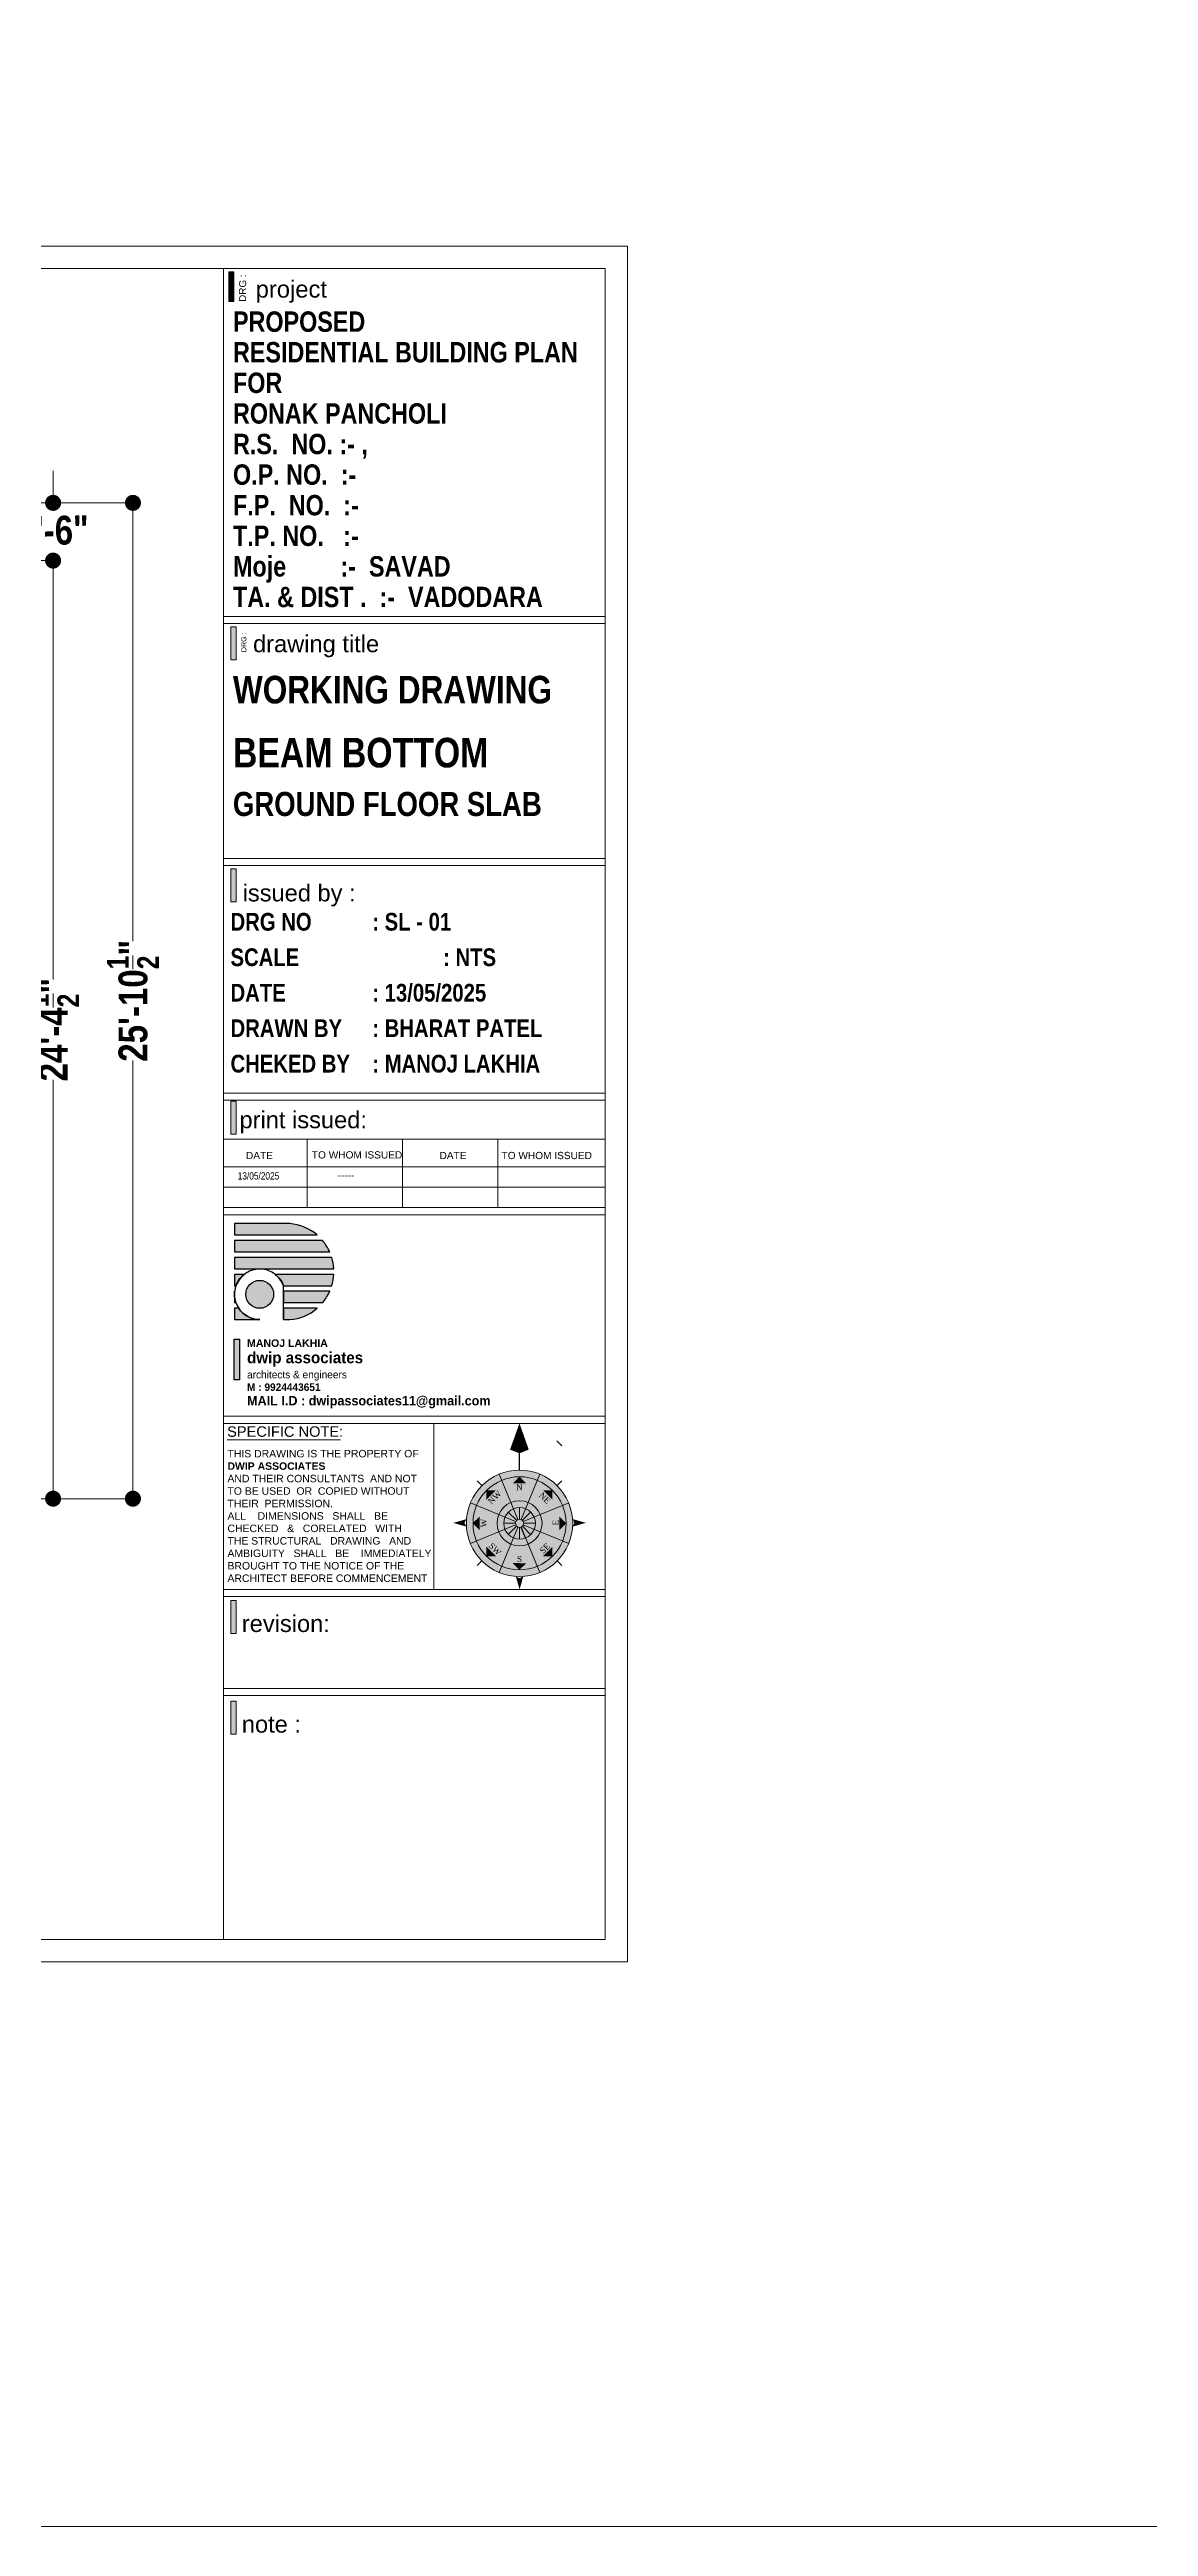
# Model space of a CAD drawing. Header units: millimetres. Extents: x 56222 to 3066687, y -650199 to -121287.
# Drawn here: x 148553 to 148896, y -176352 to -175580 of the extents above; entities that cross this region are included whole.
import ezdxf
from ezdxf.enums import TextEntityAlignment as Align

# ---------------------------------------------------------------- set-up
doc = ezdxf.new("R2010")
doc.units = ezdxf.units.MM
doc.header["$MEASUREMENT"] = 0
doc.header["$PDMODE"] = 35
doc.layers.get('Defpoints').update_dxf_attribs({"color": 220})
for name, color, linetype, lineweight in [('plot boundary', 26, 'Continuous', 30), ('SECTION', 7, 'Continuous', 9), ('STAIRCASE', 45, 'Continuous', 25), ('X_SHEET', 7, 'Continuous', 9), ('XX~SLAB ( BEAM )~ ( DIM )', 7, 'Continuous', 9)]:
    doc.layers.add(name, color=color, linetype=linetype, lineweight=lineweight)
doc.styles.add("AR_0'-0", font='arial.ttf')
doc.styles.add('AR_6', font='arial.ttf', dxfattribs={"height": 6})
doc.styles.add("Cn_BT_0'-0", font='swissc.ttf')
doc.styles.add('Cn_BT_9 ( BOLD )', font='swisscb.ttf', dxfattribs={"height": 9})
doc.styles.add('DUTCH801', font='dutcheb.ttf', dxfattribs={"height": 6.5})
doc.styles.add('KATHA', font='swissc.ttf')
doc.styles.get("Standard").update_dxf_attribs({"font": 'arial.ttf', "height": 6})
doc.dimstyles.new('Cn_BT_9 ( BOLD )', dxfattribs={"dimtxt": 9, "dimasz": 5, "dimexe": 1.5, "dimexo": 0, "dimgap": 0.09, "dimtad": 0, "dimzin": 3, "dimdsep": 46, "dimlunit": 4, "dimtxsty": 'Cn_BT_9 ( BOLD )', "dimblk": 'DOT', "dimcen": 0.09, "dimdle": 1.5, "dimclrd": 251, "dimclre": 251, "dimclrt": 5, "dimadec": 0, "dimazin": 0, "dimtfac": 0.75, "dimtofl": 0, "dimtmove": 0, "dimatfit": 3, "dimfxl": 0, "dimtolj": 1, "dimtzin": 0, "dimlwd": 15, "dimlwe": 15, "dimarcsym": 0})

# ---------------------------------------------------------------- blocks, each defined once
blk = doc.blocks.new('NORTH')
h = blk.add_hatch(color=9)
h.set_gradient(color1=(201, 201, 201), color2=(237, 237, 237), one_color=1, tint=0.93, name='SPHERICAL')
edge = h.paths.add_edge_path()
edge.add_arc((329168.4, -156620.1), 24.1, 0, 360)
at = {"layer": 'X_SHEET'}
for color, points in [(224, [(329168.4, -156574.8), (329168.4, -156588.4), (329164.1, -156586.7)]), (230, [(329172.6, -156586.7), (329168.4, -156588.4), (329168.4, -156574.8)]), (47, [(329153.4, -156609.4), (329153.4, -156605.1), (329157.7, -156605.1)]), (47, [(329165.3, -156602), (329168.4, -156598.9), (329171.4, -156602)]), (47, [(329179, -156605.1), (329183.3, -156605.1), (329183.3, -156609.4)]), (224, [(329143.4, -156619.9), (329144.3, -156618.2), (329138.4, -156619.9)]), (230, [(329144.3, -156621.6), (329143.4, -156619.9), (329138.4, -156619.9)]), (47, [(329147.2, -156620), (329150.3, -156617), (329150.3, -156623.1)]), (47, [(329186.5, -156623.1), (329186.5, -156617), (329189.5, -156620.1)]), (224, [(329193.3, -156619.9), (329192.5, -156618.2), (329198.4, -156619.9)]), (230, [(329192.5, -156621.6), (329193.3, -156619.9), (329198.4, -156619.9)]), (47, [(329153.4, -156635), (329153.4, -156630.7), (329157.7, -156635)]), (47, [(329179, -156635), (329183.3, -156630.7), (329183.3, -156635)]), (47, [(329171.4, -156638.2), (329165.3, -156638.1), (329168.3, -156641.2)]), (230, [(329166.7, -156644.1), (329168.4, -156645), (329168.4, -156650.1)]), (224, [(329168.4, -156645), (329170.1, -156644.1), (329168.4, -156650.1)])]:
    blk.add_hatch(color=color, dxfattribs=at).paths.add_polyline_path(points)
at = {"color": 254, "lineweight": 5}
for p, q in [((329185.4, -156582.8), (329187.6, -156585)), ((329166.5, -156620.1), (329161.2, -156620.1)), ((329167, -156618.7), (329163.3, -156615)), ((329168.4, -156618.2), (329168.4, -156612.9)), ((329169.7, -156618.7), (329173.4, -156615)), ((329170.2, -156620.1), (329175.5, -156620.1)), ((329167, -156621.4), (329163.3, -156625.1)), ((329168.4, -156621.9), (329168.4, -156627.2)), ((329169.7, -156621.4), (329173.4, -156625.1))]:
    blk.add_line(p, q, dxfattribs=at)
at = {"color": 250, "lineweight": 9}
for p, q in [((329167.6, -156618.3), (329159.1, -156597.8)), ((329169.1, -156618.3), (329177.6, -156597.8)), ((329151.3, -156603), (329149.2, -156600.9)), ((329185.4, -156603), (329187.6, -156600.9)), ((329146.1, -156610.8), (329166.6, -156619.3)), ((329146.1, -156629.3), (329166.6, -156620.8)), ((329170.1, -156619.3), (329190.7, -156610.8)), ((329170.1, -156620.8), (329190.7, -156629.3)), ((329159.1, -156642.4), (329167.6, -156621.8)), ((329177.6, -156642.4), (329169.1, -156621.8)), ((329151.3, -156637.1), (329149.2, -156639.2)), ((329185.4, -156637.1), (329187.6, -156639.2))]:
    blk.add_line(p, q, dxfattribs=at)
at = {"color": 1}
blk.add_line((329171.1, -156626.7), (329169.1, -156621.8), dxfattribs=at)
at = {"lineweight": 9}
for radius in [24.1, 21.1, 10.2, 7.18, 1.88]:
    blk.add_circle((329168.4, -156620.1), radius, dxfattribs=at)
at = {"layer": 'X_SHEET', "color": 29, "linetype": 'Continuous', "lineweight": 25}
blk.add_line((329168.4, -156595.9), (329168.4, -156588.4), dxfattribs=at)
at = {"layer": 'X_SHEET', "color": 26, "linetype": 'ByBlock', "lineweight": -2, "style": 'DUTCH801'}
for s, rotation, p in [('NW', 44.9141, (329156.2, -156607.4)), ('N', 359.9141, (329168.3, -156602.4)), ('SE', 44.9141, (329178.9, -156630.5)), ('S', 359.9141, (329168.4, -156634.9))]:
    blk.add_text(s, height=2.7, rotation=rotation, dxfattribs=at).set_placement(p, align=Align.TOP_CENTER)
for s, rotation, p in [('NE', 314.9141, (329178.9, -156609.6)), ('W', 89.9141, (329153.5, -156620)), ('E', 89.9141, (329186.1, -156619.8)), ('SW', 314.9141, (329156.3, -156632.7))]:
    blk.add_text(s, height=2.7, rotation=rotation, dxfattribs=at).set_placement(p, align=Align.CENTER)
blk = doc.blocks.new('logo')
at = {"layer": 'STAIRCASE', "linetype": 'Continuous', "ltscale": 15}
h = blk.add_hatch(color=0, dxfattribs=at)
edge = h.paths.add_edge_path()
edge.add_line((52190.2, -8438.8), (52131.5, -8438.8))
edge.add_line((52131.5, -8438.8), (52131.5, -8450.8))
edge.add_line((52131.5, -8450.8), (52219.1, -8450.8))
edge.add_arc((52186.1, -8489.7), 51, 49.5898, 85.3906)
edge = h.paths.add_edge_path()
edge.add_line((52225, -8456.8), (52131.5, -8456.8))
edge.add_line((52131.5, -8456.8), (52131.5, -8468.8))
edge.add_line((52131.5, -8468.8), (52232.6, -8468.8))
edge.add_arc((52186.1, -8489.7), 51, 24.196, 40.1809)
edge = h.paths.add_edge_path()
edge.add_line((52234.8, -8474.7), (52131.5, -8474.7))
edge.add_line((52131.5, -8474.7), (52131.5, -8486.7))
edge.add_line((52131.5, -8486.7), (52237, -8486.7))
edge.add_arc((52186.1, -8489.7), 51, 3.3421, 17.076)
edge = h.paths.add_edge_path()
edge.add_line((52237, -8492.6), (52174.8, -8492.6))
edge.add_arc((52158.3, -8513.7), 26.8, 19.8001, 51.8901, ccw=False)
edge.add_line((52183.5, -8504.6), (52234.8, -8504.6))
edge.add_arc((52186.1, -8489.7), 51, 342.9464, 356.6794)
edge = h.paths.add_edge_path()
edge.add_line((52232.6, -8510.5), (52183.5, -8510.5))
edge.add_line((52183.5, -8510.5), (52183.5, -8522.5))
edge.add_line((52183.5, -8522.5), (52225.1, -8522.5))
edge.add_arc((52186.1, -8489.7), 51, 319.8472, 335.8275)
edge = h.paths.add_edge_path()
edge.add_line((52219.2, -8528.5), (52183.5, -8528.5))
edge.add_line((52183.5, -8528.5), (52183.5, -8540.5))
edge.add_line((52183.5, -8540.5), (52190.4, -8540.5))
edge.add_arc((52186.1, -8489.7), 51, 274.8693, 310.4434)
edge = h.paths.add_edge_path()
edge.add_line((52136, -8528.5), (52131.5, -8528.5))
edge.add_line((52131.5, -8528.5), (52131.5, -8540.5))
edge.add_line((52131.5, -8540.5), (52158.3, -8540.5))
edge.add_arc((52158.3, -8513.7), 26.8, 213.4982, 270, ccw=False)
edge = h.paths.add_edge_path()
edge.add_line((52131.5, -8513.7), (52131.5, -8522.5))
edge.add_line((52131.5, -8522.5), (52133, -8522.5))
edge.add_arc((52158.3, -8513.7), 26.8, 180, 199.307, ccw=False)
edge = h.paths.add_edge_path()
edge.add_line((52131.7, -8510.5), (52131.5, -8510.5))
edge.add_line((52131.5, -8510.5), (52131.5, -8513.7))
edge.add_arc((52158.3, -8513.7), 26.8, 173.2545, 180, ccw=False)
edge = h.paths.add_edge_path()
edge.add_line((52141.8, -8492.6), (52131.5, -8492.6))
edge.add_line((52131.5, -8492.6), (52131.5, -8504.6))
edge.add_line((52131.5, -8504.6), (52133.1, -8504.6))
edge.add_arc((52158.3, -8513.7), 26.8, 128.1099, 160.1999, ccw=False)
edge = h.paths.add_edge_path()
edge.add_arc((52158.3, -8513.7), 14.8, 0, 360)
at = {"layer": 'STAIRCASE', "color": 0, "linetype": 'Continuous', "ltscale": 15}
blk.add_line((52183.5, -8540.5), (52183.5, -8504.6), dxfattribs=at)
for points in [[(52190.2, -8438.8), (52131.5, -8438.8), (52131.5, -8450.8), (52219.1, -8450.8, 0.157494)], [(52225, -8456.8), (52131.5, -8456.8), (52131.5, -8468.8), (52232.6, -8468.8, 0.06986)], [(52234.8, -8474.7), (52131.5, -8474.7), (52131.5, -8486.7), (52237, -8486.7, 0.059998)], [(52141.8, -8492.6), (52131.5, -8492.6), (52131.5, -8504.6), (52133.1, -8504.6, -0.140942)], [(52237, -8492.6), (52174.8, -8492.6, -0.140942), (52183.5, -8504.6), (52234.8, -8504.6, 0.059993)], [(52131.7, -8510.5), (52131.5, -8510.5), (52131.5, -8513.7, -0.029441)], [(52131.5, -8513.7), (52131.5, -8522.5), (52133, -8522.5, -0.084443)], [(52136, -8528.5), (52131.5, -8528.5), (52131.5, -8540.5), (52158.3, -8540.5, -0.251655)], [(52232.6, -8510.5), (52183.5, -8510.5), (52183.5, -8522.5), (52225.1, -8522.5, 0.069841)], [(52219.2, -8528.5), (52183.5, -8528.5), (52183.5, -8540.5), (52190.4, -8540.5, 0.15648)]]:
    blk.add_lwpolyline(points, format="xyb", close=True, dxfattribs=at)
blk.add_circle((52158.3, -8513.7), 14.8, dxfattribs=at)
blk.add_arc((52158.3, -8513.7), 26.8, 19.8001, 270, dxfattribs=at)
blk = doc.blocks.new('_Dot')
at = {"color": 0, "linetype": 'ByBlock', "lineweight": -2}
blk.add_line((-0.5, 0), (-1, 0), dxfattribs=at)
at = {"color": 0, "linetype": 'ByBlock', "const_width": 0.5}
blk.add_lwpolyline([(-0.25, 0, 1), (0.25, 0, 1)], format="xyb", close=True, dxfattribs=at)
blk = doc.blocks.new('*D114')
at = {"layer": 'Defpoints', "color": 0, "transparency": 16777216}
for p in [(148517.19, -175721.44), (148517.19, -175739.44), (148553.87, -175739.44)]:
    blk.add_point(p, dxfattribs=at)
at = {"layer": 'XX~SLAB ( BEAM )~ ( DIM )', "color": 251, "lineweight": 15, "transparency": 16777216}
for p, q in [((148553.87, -175716.44), (148553.87, -175711.44)), ((148517.19, -175721.44), (148555.37, -175721.44)), ((148517.19, -175739.44), (148555.37, -175739.44)), ((148553.87, -175744.44), (148553.87, -175749.44))]:
    blk.add_line(p, q, dxfattribs=at)
at = {"layer": 'XX~SLAB ( BEAM )~ ( DIM )', "color": 251, "lineweight": 15, "transparency": 16777216, "xscale": 5, "yscale": 5, "zscale": 5}
for p, rotation in [((148553.87, -175721.44), 270), ((148553.87, -175739.44), 90)]:
    blk.add_blockref('_Dot', p, dxfattribs=dict(at, rotation=rotation))
at = {"layer": 'XX~SLAB ( BEAM )~ ( DIM )', "color": 5, "transparency": 16777216, "insert": (148553.87, -175730.07), "char_height": 9, "attachment_point": 5, "rotation": 1, "style": 'Cn_BT_9 ( BOLD )'}
blk.add_mtext('\\A1;1\'-6"', dxfattribs=at)
blk = doc.blocks.new('*D113')
at = {"layer": 'Defpoints', "color": 0, "transparency": 16777216}
for p in [(148517.19, -175739.44), (148508.19, -176031.94), (148553.87, -176031.94)]:
    blk.add_point(p, dxfattribs=at)
at = {"layer": 'XX~SLAB ( BEAM )~ ( DIM )', "color": 251, "lineweight": 15, "transparency": 16777216}
for p, q in [((148517.19, -175739.44), (148555.37, -175739.44)), ((148553.87, -175744.44), (148553.87, -175870.07)), ((148553.87, -176026.94), (148553.87, -175901.32)), ((148508.19, -176031.94), (148555.37, -176031.94))]:
    blk.add_line(p, q, dxfattribs=at)
at = {"layer": 'XX~SLAB ( BEAM )~ ( DIM )', "color": 251, "lineweight": 15, "transparency": 16777216, "xscale": 5, "yscale": 5, "zscale": 5}
for p, rotation in [((148553.87, -175739.44), 90), ((148553.87, -176031.94), 270)]:
    blk.add_blockref('_Dot', p, dxfattribs=dict(at, rotation=rotation))
at = {"layer": 'XX~SLAB ( BEAM )~ ( DIM )', "color": 5, "transparency": 16777216, "insert": (148553.87, -175885.69), "char_height": 9, "attachment_point": 5, "rotation": 90, "style": 'Cn_BT_9 ( BOLD )'}
blk.add_mtext('\\A1;24\'-4{\\H0.750000x;\\S1/2;}"', dxfattribs=at)
blk = doc.blocks.new('*D112')
at = {"layer": 'Defpoints', "color": 0, "transparency": 16777216}
for p in [(148517.19, -175721.44), (148517.19, -176031.94), (148578.79, -176031.94)]:
    blk.add_point(p, dxfattribs=at)
at = {"layer": 'XX~SLAB ( BEAM )~ ( DIM )', "color": 251, "lineweight": 15, "transparency": 16777216}
for p, q in [((148517.19, -175721.44), (148580.29, -175721.44)), ((148578.79, -175726.44), (148578.79, -175858.07)), ((148578.79, -176026.94), (148578.79, -175895.31)), ((148517.19, -176031.94), (148580.29, -176031.94))]:
    blk.add_line(p, q, dxfattribs=at)
at = {"layer": 'XX~SLAB ( BEAM )~ ( DIM )', "color": 251, "lineweight": 15, "transparency": 16777216, "xscale": 5, "yscale": 5, "zscale": 5}
for p, rotation in [((148578.79, -175721.44), 90), ((148578.79, -176031.94), 270)]:
    blk.add_blockref('_Dot', p, dxfattribs=dict(at, rotation=rotation))
at = {"layer": 'XX~SLAB ( BEAM )~ ( DIM )', "color": 5, "transparency": 16777216, "insert": (148578.79, -175876.69), "char_height": 9, "attachment_point": 5, "rotation": 90, "style": 'Cn_BT_9 ( BOLD )'}
blk.add_mtext('\\A1;25\'-10{\\H0.750000x;\\S1/2;}"', dxfattribs=at)

msp = doc.modelspace()

# ---------------------------------------------------------------- hatches: boundary and pattern name
at = {"layer": 'STAIRCASE', "linetype": 'Continuous', "ltscale": 15}
msp.add_hatch(color=251, dxfattribs=at).paths.add_polyline_path([(148610.3414, -175982.2449), (148612.0622, -175982.2449), (148612.0622, -175994.8302), (148610.3414, -175994.8302)])
at = {"layer": 'X_SHEET', "ltscale": 0.25}
h = msp.add_hatch(color=0, dxfattribs=at)
h.dxf.hatch_style = 1
h.paths.add_polyline_path([(148610.9692, -175760.0715), (148609.3672, -175760.0715), (148609.3672, -175770.3757), (148610.9692, -175770.3757)])
h = msp.add_hatch(color=0, dxfattribs=at)
h.dxf.hatch_style = 1
h.paths.add_polyline_path([(148610.9693, -175835.5101), (148609.3673, -175835.5101), (148609.3673, -175845.8143), (148610.9693, -175845.8143)])
h = msp.add_hatch(color=0, dxfattribs=at)
h.dxf.hatch_style = 1
h.paths.add_polyline_path([(148610.9659, -175907.983), (148609.3638, -175907.983), (148609.3638, -175918.2872), (148610.9659, -175918.2872)])
h = msp.add_hatch(color=0, dxfattribs=at)
h.dxf.hatch_style = 1
h.paths.add_polyline_path([(148610.9693, -176063.6735), (148609.3672, -176063.6735), (148609.3672, -176073.9778), (148610.9693, -176073.9778)])
h = msp.add_hatch(color=0, dxfattribs=at)
h.dxf.hatch_style = 1
h.paths.add_polyline_path([(148610.9692, -176095.0465), (148609.3671, -176095.0465), (148609.3671, -176105.3507), (148610.9692, -176105.3507)])

# ---------------------------------------------------------------- linework, layer by layer
at = {"layer": 'plot boundary', "color": 251, "ltscale": 0.25}
msp.add_lwpolyline([(148610.3414, -175982.2449), (148612.0622, -175982.2449), (148612.0622, -175994.8302), (148610.3414, -175994.8302)], close=True, dxfattribs=at)
at = {"layer": 'SECTION'}
msp.add_lwpolyline([(147873.111, -174807.8014), (151005.4513, -174807.8014), (151005.4513, -176352.3903), (147873.111, -176352.3903)], close=True, dxfattribs=at)
at = {"layer": 'X_SHEET', "color": 0, "linetype": 'Continuous', "lineweight": 9}
for p, q in [((148607.0204, -175919.8057), (148726.1597, -175919.8057)), ((148633.1564, -175919.8057), (148633.1564, -175941.1706)), ((148662.9327, -175919.8057), (148662.9327, -175941.1706)), ((148692.6982, -175919.8057), (148692.6982, -175941.1706)), ((148726.1597, -175928.46), (148607.0211, -175928.46)), ((148726.1597, -175934.8153), (148607.0218, -175934.8153))]:
    msp.add_line(p, q, dxfattribs=at)
at = {"layer": 'X_SHEET', "linetype": 'Continuous'}
msp.add_line((148608.2002, -176013.6229), (148643.5169, -176013.6229), dxfattribs=at)
at = {"layer": 'X_SHEET'}
for points in [[(148733.163, -176176.3276), (147966.0147, -176176.3276), (147966.0147, -175641.3948), (148733.163, -175641.3948)], [(148726.163, -176169.3276), (147973.0147, -176169.3276), (147973.0147, -175648.3948), (148726.163, -175648.3948)], [(148607.0224, -175756.8725), (148726.163, -175756.8725), (148726.1631, -175648.3948), (148607.0224, -175648.3948)], [(148607.0224, -175648.3948), (148726.163, -175648.3948), (148726.1631, -176169.3276), (148607.0226, -176169.3276)], [(148726.1631, -175759.0801), (148607.0224, -175759.0801), (148607.0224, -175832.3294), (148726.1631, -175832.3294)], [(148607.0224, -175834.537), (148726.1631, -175834.537), (148726.1631, -175905.5125), (148607.0224, -175905.5125)], [(148607.0224, -175941.1706), (148726.1597, -175941.1706), (148726.1597, -175907.72), (148607.0224, -175907.72)], [(148607.0224, -175943.3781), (148726.1631, -175943.3781), (148726.1631, -176006.2465), (148607.0224, -176006.2465)], [(148672.6634, -176060.2315), (148607.0224, -176060.2315), (148607.0224, -176008.4541), (148672.6634, -176008.4541)], [(148607.0224, -176060.2315), (148726.1631, -176060.2315), (148726.1631, -176008.4541), (148607.0224, -176008.4541)], [(148607.0224, -176062.4391), (148726.1631, -176062.4391), (148726.1631, -176091.1125), (148607.0224, -176091.1125)], [(148726.163, -176093.3201), (148607.0224, -176093.3201), (148607.0226, -176169.3276), (148726.1632, -176169.3276)]]:
    msp.add_lwpolyline(points, close=True, dxfattribs=at)
at = {"layer": 'X_SHEET', "color": 0, "ltscale": 0.25}
for points in [[(148608.6756, -175649.4524), (148610.3116, -175649.4524), (148610.3116, -175658.6613), (148608.6756, -175658.6613)], [(148609.3672, -175760.0715), (148610.9692, -175760.0715), (148610.9692, -175770.3757), (148609.3672, -175770.3757)], [(148609.3673, -175835.5101), (148610.9693, -175835.5101), (148610.9693, -175845.8143), (148609.3673, -175845.8143)], [(148609.3638, -175907.983), (148610.9659, -175907.983), (148610.9659, -175918.2872), (148609.3638, -175918.2872)], [(148609.3672, -176063.6735), (148610.9693, -176063.6735), (148610.9693, -176073.9778), (148609.3672, -176073.9778)], [(148609.3671, -176095.0465), (148610.9692, -176095.0465), (148610.9692, -176105.3507), (148609.3671, -176105.3507)]]:
    msp.add_lwpolyline(points, close=True, dxfattribs=at)
msp.add_solid([(148610.3116, -175658.6613), (148608.6756, -175658.6613), (148610.3116, -175649.4524), (148608.6756, -175649.4524)], dxfattribs=at)

# ---------------------------------------------------------------- block references
at = {"xscale": 0.6882641349497078, "yscale": 0.6882641349497078, "zscale": 0.6882641349497078, "rotation": 0.02728220589949871}
msp.add_blockref('NORTH', (-77906.6747, -68351.5062), dxfattribs=at)
at = {"layer": 'STAIRCASE', "color": 251, "linetype": 'Continuous', "xscale": 0.2942633925449627, "yscale": 0.2942633925449627, "zscale": 0.2942633925449627}
msp.add_blockref('logo', (133270.0661, -173462.9454), dxfattribs=at)

# ---------------------------------------------------------------- texts
at = {"layer": 'plot boundary', "color": 251, "ltscale": 0.25, "insert": (148614.4006, -175982.2449), "char_height": 3.531161, "attachment_point": 1}
msp.add_mtext('{\\fArial|b1|i0|c0|p34;\\H0.6667x;MANOJ LAKHIA\\fBankGothic Lt BT|b1|i0|c0|p34;\\P\\fBankGothic Md BT|b1|i0|c0|p34;\\H1.5x;dwip associates\\P\\fBankGothic Lt BT|b0|i0|c0|p34;\\H0.6667x;architects & engineers\\P\\fStylus BT|b1|i0|c0|p34;\\H0.9999x;M : 9924443651\\P\\H1.25x;MAIL I.D : dwipassociates11@gmail.com}', dxfattribs=at)
at = {"layer": 'X_SHEET', "color": 0, "ltscale": 0.25, "insert": (148611.8974, -175658.7712), "char_height": 2.21199, "width": 9.483907, "attachment_point": 1, "rotation": 90, "style": "AR_0'-0"}
msp.add_mtext('DRG :', dxfattribs=at)
at = {"layer": 'X_SHEET', "color": 0, "ltscale": 0.25, "attachment_point": 1}
for s, insert, char_height, style in [('{\\fSwis721 Ex BT|b0|i0|c0|p34;project}', (148617.0825, -175652.1352), 5.308778, 'AR_6'), ('{\\fSwis721 Cn BT|b1|i0|c0|p34;BEAM BOTTOM}', (148609.986, -175794.7111), 9.214445, 'KATHA'), ('{\\fSwis721 Cn BT|b1|i0|c0|p34;GROUND FLOOR SLAB}', (148609.986, -175811.5705), 7.5, 'KATHA')]:
    msp.add_mtext(s, dxfattribs=dict(at, insert=insert, char_height=char_height, style=style))
at = {"layer": 'X_SHEET', "color": 0, "linetype": 'Continuous', "attachment_point": 1, "style": "Cn_BT_0'-0"}
for s, insert, char_height, line_spacing_factor in [('{\\fSwis721 Cn BT|b1|i0|c0|p34;PROPOSED\\PRESIDENTIAL BUILDING PLAN\\PFOR\\P\\C5;RONAK PANCHOLI  \\C1; \\C29;\\P\\C0;R.S.  NO. :- , \\PO.P. NO.  :-      \\PF.P.  NO.  :-          \\PT.P. NO.   :-  \\PMoje ^I    :-  SAVAD\\PTA. & DIST .  :-  VADODARA}', (148610.0153, -175661.7548), 6.357435, 0.9), ('\\A1;{\\fSwis721 Cn BT|b1|i0|c0|p34;DRG NO ^I: SL - 01\\PSCALE ^I^I: NTS\\PDATE ^I^I: 13/05/2025\\P\\A0;DRAWN BY ^I: BHARAT PATEL\\PCHEKED BY ^I: MANOJ LAKHIA}', (148609.2367, -175849.2882), 5.528667, 1.2)]:
    msp.add_mtext(s, dxfattribs=dict(at, insert=insert, char_height=char_height, line_spacing_factor=line_spacing_factor))
at = {"layer": 'X_SHEET', "color": 0, "ltscale": 0.25, "insert": (148612.5734, -175767.9874), "char_height": 1.58405, "attachment_point": 1, "rotation": 90}
msp.add_mtext('DRG :', dxfattribs=at)
at = {"layer": 'X_SHEET', "color": 0, "ltscale": 0.25, "char_height": 5.280173, "attachment_point": 1}
for s, insert in [('{\\fSwis721 Ex BT|b0|i0|c0|p34;drawing title}', (148616.2622, -175762.7302)), ('issued by :', (148613.0221, -175840.4168)), ('{\\fArial|b0|i0|c0|p34;print issued:}', (148612.0448, -175911.1508))]:
    msp.add_mtext(s, dxfattribs=dict(at, insert=insert))
at = {"layer": 'X_SHEET', "ltscale": 0.25, "insert": (148609.986, -175775.3772), "char_height": 8.600149, "attachment_point": 1, "style": 'KATHA'}
msp.add_mtext('{\\fSwis721 Cn BT|b1|i0|c0|p34;WORKING DRAWING}', dxfattribs=at)
at = {"layer": 'X_SHEET', "color": 0, "linetype": 'Continuous', "attachment_point": 1}
for s, insert, char_height in [('{\\fArial|b0|i0|c0|p34;DATE}', (148614.0574, -175923.8), 2.258419), ('{\\fArial|b0|i0|c0|p34;TO WHOM ISSUED}', (148634.6247, -175923.6056), 2.258419), ('{\\fArial|b0|i0|c0|p34;DATE}', (148674.465, -175923.8), 2.258419), ('{\\fArial|b0|i0|c0|p34;TO WHOM ISSUED}', (148693.8208, -175923.8), 2.258419), ('{\\fArial|b0|i0|c0|p34;-----}', (148642.6462, -175929.9609), 2.258419), ('THIS DRAWING IS THE PROPERTY OF \\P{\\fArial|b1|i0|c0|p34;\\C59;DWIP ASSOCIATES\\C29; \\fArial|b0|i0|c0|p34;\\P}AND THEIR CONSULTANTS  AND NOT \\PTO BE USED  OR  COPIED WITHOUT \\PTHEIR  PERMISSION.\\PALL    DIMENSIONS   SHALL   BE   \\PCHECKED   &   CORELATED   WITH   \\PTHE STRUCTURAL   DRAWING   AND   \\PAMBIGUITY   SHALL   BE    IMMEDIATELY \\PBROUGHT TO THE NOTICE OF THE \\PARCHITECT BEFORE COMMENCEMENT', (148608.2896, -176016.7218), 2.330297)]:
    msp.add_mtext(s, dxfattribs=dict(at, insert=insert, char_height=char_height))
at = {"layer": 'X_SHEET', "color": 0, "linetype": 'Continuous', "insert": (148611.4911, -175930.1552), "char_height": 2.25842, "attachment_point": 1, "style": 'KATHA'}
msp.add_mtext('13/05/2025', dxfattribs=at)
at = {"layer": 'X_SHEET', "linetype": 'Continuous', "insert": (148608.1846, -176009.3728), "char_height": 3.262161, "attachment_point": 1}
msp.add_mtext('SPECIFIC NOTE:', dxfattribs=at)
at = {"layer": 'X_SHEET', "color": 29, "ltscale": 0.25, "char_height": 5.280173, "attachment_point": 1}
for s, insert in [('{\\C0;revision:}', (148612.7707, -176068.2218)), ('{\\C0;note :}', (148612.7706, -176099.5947))]:
    msp.add_mtext(s, dxfattribs=dict(at, insert=insert))

# ---------------------------------------------------------------- dimensions: what is measured, and where the dimension line sits
at = {"layer": 'XX~SLAB ( BEAM )~ ( DIM )'}
dim = msp.add_linear_dim(base=(148553.8707, -175739.4437), p1=(148517.1876, -175721.4437), p2=(148517.1876, -175739.4437), angle=90, dimstyle='Cn_BT_9 ( BOLD )', dxfattribs=at)
dim.commit()
dim.dimension.update_dxf_attribs({"geometry": '*D114', "text_midpoint": (148553.8707, -175730.0657), "dimtype": 160, "text_rotation": 1})
dim = msp.add_linear_dim(base=(148578.7945, -176031.9438), p1=(148517.1876, -175721.4437), p2=(148517.1876, -176031.9438), angle=90, dimstyle='Cn_BT_9 ( BOLD )', dxfattribs=at)
dim.commit()
dim.dimension.update_dxf_attribs({"geometry": '*D112', "text_midpoint": (148578.7945, -175876.6937)})
dim = msp.add_linear_dim(base=(148553.8707, -176031.9438), p1=(148517.1876, -175739.4437), p2=(148508.1876, -176031.9438), angle=90, dimstyle='Cn_BT_9 ( BOLD )', override={"dimtmove": 1}, dxfattribs=at)
dim.commit()
dim.dimension.update_dxf_attribs({"geometry": '*D113', "text_midpoint": (148553.8707, -175885.6937)})

doc.saveas('drawing.dxf')
